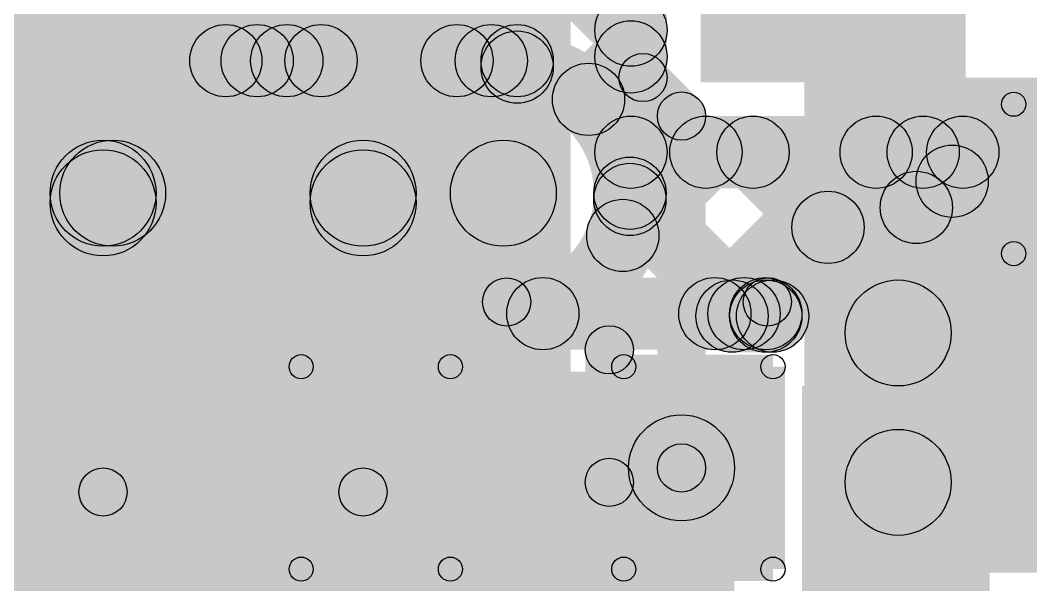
# Model space of a CAD drawing. Header units: millimetres. Extents: x 0 to 210, y 0 to 213.
# Drawn here: x 1.6006 to 1.8106, y 0.3958 to 0.5129 of the extents above; entities that cross this region are included whole.
import ezdxf

# ---------------------------------------------------------------- set-up
doc = ezdxf.new("R2010")
doc.units = ezdxf.units.MM
doc.header["$MEASUREMENT"] = 0
for name, color, linetype in [('BottomLayer', 5, 'Continuous'), ('BottomPaste', 16, 'Continuous'), ('BottomSolder', 6, 'Continuous'), ('TopLayer', 1, 'Continuous'), ('TopOverlay', 2, 'Continuous'), ('TopPaste', 8, 'Continuous'), ('TopSolder', 216, 'Continuous'), ('ViaHoleLayer', 16, 'Continuous')]:
    doc.layers.add(name, color=color, linetype=linetype)

# ---------------------------------------------------------------- blocks, each defined once
blk = doc.blocks.new('CAP_0603_B_67')
at = {"layer": 'BottomLayer'}
for points in [[(-0.045, -0.0175), (-0.045, 0.0175), (-0.015, 0.0175), (-0.015, -0.0175)], [(0.015, -0.0175), (0.015, 0.0175), (0.045, 0.0175), (0.045, -0.0175)]]:
    blk.add_hatch(color=5, dxfattribs=at).paths.add_polyline_path(points)
at = {"layer": 'BottomPaste'}
for points in [[(-0.045, -0.0175), (-0.045, 0.0175), (-0.015, 0.0175), (-0.015, -0.0175)], [(0.015, -0.0175), (0.015, 0.0175), (0.045, 0.0175), (0.045, -0.0175)]]:
    blk.add_hatch(color=16, dxfattribs=at).paths.add_polyline_path(points)
at = {"layer": 'BottomSolder'}
for points in [[(-0.04736, -0.01986), (-0.04736, 0.01986), (-0.01264, 0.01986), (-0.01264, -0.01986)], [(0.01264, -0.01986), (0.01264, 0.01986), (0.04736, 0.01986), (0.04736, -0.01986)]]:
    blk.add_hatch(color=6, dxfattribs=at).paths.add_polyline_path(points)
blk = doc.blocks.new('CAP_0603_B_68')
at = {"layer": 'BottomLayer'}
for points in [[(-0.045, -0.0175), (-0.045, 0.0175), (-0.015, 0.0175), (-0.015, -0.0175)], [(0.015, -0.0175), (0.015, 0.0175), (0.045, 0.0175), (0.045, -0.0175)]]:
    blk.add_hatch(color=5, dxfattribs=at).paths.add_polyline_path(points)
at = {"layer": 'BottomPaste'}
for points in [[(-0.045, -0.0175), (-0.045, 0.0175), (-0.015, 0.0175), (-0.015, -0.0175)], [(0.015, -0.0175), (0.015, 0.0175), (0.045, 0.0175), (0.045, -0.0175)]]:
    blk.add_hatch(color=16, dxfattribs=at).paths.add_polyline_path(points)
at = {"layer": 'BottomSolder'}
for points in [[(-0.04736, -0.01986), (-0.04736, 0.01986), (-0.01264, 0.01986), (-0.01264, -0.01986)], [(0.01264, -0.01986), (0.01264, 0.01986), (0.04736, 0.01986), (0.04736, -0.01986)]]:
    blk.add_hatch(color=6, dxfattribs=at).paths.add_polyline_path(points)
blk = doc.blocks.new('6_TSOP_80')
at = {"layer": 'TopLayer'}
for points in [[(-0.03201, 0.04941), (-0.03201, 0.02941), (-0.05953, 0.02941), (-0.05953, 0.04941)], [(0.05953, 0.04941), (0.05953, 0.02941), (0.03201, 0.02941), (0.03201, 0.04941)], [(-0.03201, 0.01), (-0.03201, -0.01), (-0.05953, -0.01), (-0.05953, 0.01)], [(0.05953, 0.01), (0.05953, -0.01), (0.03201, -0.01), (0.03201, 0.01)], [(-0.03201, -0.02941), (-0.03201, -0.04941), (-0.05953, -0.04941), (-0.05953, -0.02941)], [(0.05953, -0.02941), (0.05953, -0.04941), (0.03201, -0.04941), (0.03201, -0.02941)]]:
    blk.add_hatch(color=1, dxfattribs=at).paths.add_polyline_path(points)
at = {"layer": 'TopOverlay'}
h = blk.add_hatch(color=2, dxfattribs=at)
edge = h.paths.add_edge_path()
edge.add_arc((-0.02854, 0.06398), 0.005, 0, 360)
for points in [[(-0.02854, 0.05898), (-0.02854, 0.06898), (0.02559, 0.06898), (0.02559, 0.05898)], [(-0.02854, -0.06898), (-0.02854, -0.05898), (0.02559, -0.05898), (0.02559, -0.06898)]]:
    blk.add_hatch(color=2, dxfattribs=at).paths.add_polyline_path(points)
h = blk.add_hatch(color=2, dxfattribs=at)
edge = h.paths.add_edge_path()
edge.add_arc((0.02559, 0.06398), 0.005, 0, 360)
h = blk.add_hatch(color=2, dxfattribs=at)
edge = h.paths.add_edge_path()
edge.add_arc((-0.07405, 0.04232), 0.005, 0, 360)
h = blk.add_hatch(color=2, dxfattribs=at)
edge = h.paths.add_edge_path()
edge.add_arc((-0.06965, 0.04232), 0.005, 0, 360)
h = blk.add_hatch(color=2, dxfattribs=at)
edge = h.paths.add_edge_path()
edge.add_arc((-0.02854, -0.06398), 0.005, 0, 360)
h = blk.add_hatch(color=2, dxfattribs=at)
edge = h.paths.add_edge_path()
edge.add_arc((0.02559, -0.06398), 0.005, 0, 360)
at = {"layer": 'TopPaste'}
for points in [[(-0.03201, 0.04941), (-0.03201, 0.02941), (-0.05953, 0.02941), (-0.05953, 0.04941)], [(0.05953, 0.04941), (0.05953, 0.02941), (0.03201, 0.02941), (0.03201, 0.04941)], [(-0.03201, 0.01), (-0.03201, -0.01), (-0.05953, -0.01), (-0.05953, 0.01)], [(0.05953, 0.01), (0.05953, -0.01), (0.03201, -0.01), (0.03201, 0.01)], [(-0.03201, -0.02941), (-0.03201, -0.04941), (-0.05953, -0.04941), (-0.05953, -0.02941)], [(0.05953, -0.02941), (0.05953, -0.04941), (0.03201, -0.04941), (0.03201, -0.02941)]]:
    blk.add_hatch(color=8, dxfattribs=at).paths.add_polyline_path(points)
at = {"layer": 'TopSolder'}
for points in [[(-0.02801, 0.05341), (-0.02801, 0.02541), (-0.06353, 0.02541), (-0.06353, 0.05341)], [(0.06353, 0.05341), (0.06353, 0.02541), (0.02801, 0.02541), (0.02801, 0.05341)], [(-0.02801, 0.014), (-0.02801, -0.014), (-0.06353, -0.014), (-0.06353, 0.014)], [(0.06353, 0.014), (0.06353, -0.014), (0.02801, -0.014), (0.02801, 0.014)], [(-0.02801, -0.02541), (-0.02801, -0.05341), (-0.06353, -0.05341), (-0.06353, -0.02541)], [(0.06353, -0.02541), (0.06353, -0.05341), (0.02801, -0.05341), (0.02801, -0.02541)]]:
    blk.add_hatch(color=216, dxfattribs=at).paths.add_polyline_path(points)
at = {"layer": 'TopOverlay', "const_width": 0.01}
blk.add_lwpolyline([(-0.06965, 0.04232, 1), (-0.07405, 0.04232, 1)], format="xyb", close=True, dxfattribs=at)
at = {"layer": 'TopOverlay'}
for centre in [(-0.02854, 0.06398), (0.02559, 0.06398), (-0.07405, 0.04232), (-0.06965, 0.04232), (-0.02854, -0.06398), (0.02559, -0.06398)]:
    blk.add_circle(centre, 0.005, dxfattribs=at)
blk = doc.blocks.new('CAP_0603_86')
at = {"layer": 'TopLayer'}
for points in [[(-0.015, 0.0175), (-0.015, -0.0175), (-0.045, -0.0175), (-0.045, 0.0175)], [(0.045, 0.0175), (0.045, -0.0175), (0.015, -0.0175), (0.015, 0.0175)]]:
    blk.add_hatch(color=1, dxfattribs=at).paths.add_polyline_path(points)
at = {"layer": 'TopOverlay'}
h = blk.add_hatch(color=2, dxfattribs=at)
edge = h.paths.add_edge_path()
edge.add_arc((-0.049, 0.021), 0.0025, 0, 360)
h = blk.add_hatch(color=2, dxfattribs=at)
edge = h.paths.add_edge_path()
edge.add_arc((-0.049, 0.021), 0.0025, 0, 360)
for points in [[(-0.049, 0.0185), (-0.049, 0.0235), (-0.018, 0.0235), (-0.018, 0.0185)], [(0.018, 0.0185), (0.018, 0.0235), (0.049, 0.0235), (0.049, 0.0185)], [(-0.0465, -0.021), (-0.0515, -0.021), (-0.0515, 0.021), (-0.0465, 0.021)], [(0.0515, -0.021), (0.0465, -0.021), (0.0465, 0.021), (0.0515, 0.021)], [(-0.049, -0.0235), (-0.049, -0.0185), (-0.018, -0.0185), (-0.018, -0.0235)], [(0.018, -0.0235), (0.018, -0.0185), (0.049, -0.0185), (0.049, -0.0235)]]:
    blk.add_hatch(color=2, dxfattribs=at).paths.add_polyline_path(points)
h = blk.add_hatch(color=2, dxfattribs=at)
edge = h.paths.add_edge_path()
edge.add_arc((-0.018, 0.021), 0.0025, 0, 360)
h = blk.add_hatch(color=2, dxfattribs=at)
edge = h.paths.add_edge_path()
edge.add_arc((0.018, 0.021), 0.0025, 0, 360)
h = blk.add_hatch(color=2, dxfattribs=at)
edge = h.paths.add_edge_path()
edge.add_arc((0.049, 0.021), 0.0025, 0, 360)
h = blk.add_hatch(color=2, dxfattribs=at)
edge = h.paths.add_edge_path()
edge.add_arc((0.049, 0.021), 0.0025, 0, 360)
h = blk.add_hatch(color=2, dxfattribs=at)
edge = h.paths.add_edge_path()
edge.add_arc((-0.049, -0.021), 0.0025, 0, 360)
h = blk.add_hatch(color=2, dxfattribs=at)
edge = h.paths.add_edge_path()
edge.add_arc((-0.049, -0.021), 0.0025, 0, 360)
h = blk.add_hatch(color=2, dxfattribs=at)
edge = h.paths.add_edge_path()
edge.add_arc((-0.018, -0.021), 0.0025, 0, 360)
h = blk.add_hatch(color=2, dxfattribs=at)
edge = h.paths.add_edge_path()
edge.add_arc((0.018, -0.021), 0.0025, 0, 360)
h = blk.add_hatch(color=2, dxfattribs=at)
edge = h.paths.add_edge_path()
edge.add_arc((0.049, -0.021), 0.0025, 0, 360)
h = blk.add_hatch(color=2, dxfattribs=at)
edge = h.paths.add_edge_path()
edge.add_arc((0.049, -0.021), 0.0025, 0, 360)
at = {"layer": 'TopPaste'}
for points in [[(-0.015, 0.0175), (-0.015, -0.0175), (-0.045, -0.0175), (-0.045, 0.0175)], [(0.045, 0.0175), (0.045, -0.0175), (0.015, -0.0175), (0.015, 0.0175)]]:
    blk.add_hatch(color=8, dxfattribs=at).paths.add_polyline_path(points)
at = {"layer": 'TopSolder'}
for points in [[(-0.01264, 0.01986), (-0.01264, -0.01986), (-0.04736, -0.01986), (-0.04736, 0.01986)], [(0.04736, 0.01986), (0.04736, -0.01986), (0.01264, -0.01986), (0.01264, 0.01986)]]:
    blk.add_hatch(color=216, dxfattribs=at).paths.add_polyline_path(points)
at = {"layer": 'TopOverlay'}
for centre in [(-0.049, 0.021), (-0.049, 0.021), (-0.018, 0.021), (0.018, 0.021), (0.049, 0.021), (0.049, 0.021), (-0.049, -0.021), (-0.049, -0.021), (-0.018, -0.021), (0.018, -0.021), (0.049, -0.021), (0.049, -0.021)]:
    blk.add_circle(centre, 0.0025, dxfattribs=at)
blk = doc.blocks.new('CAP_0603_B_87')
at = {"layer": 'BottomLayer'}
for points in [[(-0.045, -0.0175), (-0.045, 0.0175), (-0.015, 0.0175), (-0.015, -0.0175)], [(0.015, -0.0175), (0.015, 0.0175), (0.045, 0.0175), (0.045, -0.0175)]]:
    blk.add_hatch(color=5, dxfattribs=at).paths.add_polyline_path(points)
at = {"layer": 'BottomPaste'}
for points in [[(-0.045, -0.0175), (-0.045, 0.0175), (-0.015, 0.0175), (-0.015, -0.0175)], [(0.015, -0.0175), (0.015, 0.0175), (0.045, 0.0175), (0.045, -0.0175)]]:
    blk.add_hatch(color=16, dxfattribs=at).paths.add_polyline_path(points)
at = {"layer": 'BottomSolder'}
for points in [[(-0.04736, -0.01986), (-0.04736, 0.01986), (-0.01264, 0.01986), (-0.01264, -0.01986)], [(0.01264, -0.01986), (0.01264, 0.01986), (0.04736, 0.01986), (0.04736, -0.01986)]]:
    blk.add_hatch(color=6, dxfattribs=at).paths.add_polyline_path(points)
blk = doc.blocks.new('CAP_0603_B_88')
at = {"layer": 'BottomLayer'}
for points in [[(-0.045, -0.0175), (-0.045, 0.0175), (-0.015, 0.0175), (-0.015, -0.0175)], [(0.015, -0.0175), (0.015, 0.0175), (0.045, 0.0175), (0.045, -0.0175)]]:
    blk.add_hatch(color=5, dxfattribs=at).paths.add_polyline_path(points)
at = {"layer": 'BottomPaste'}
for points in [[(-0.045, -0.0175), (-0.045, 0.0175), (-0.015, 0.0175), (-0.015, -0.0175)], [(0.015, -0.0175), (0.015, 0.0175), (0.045, 0.0175), (0.045, -0.0175)]]:
    blk.add_hatch(color=16, dxfattribs=at).paths.add_polyline_path(points)
at = {"layer": 'BottomSolder'}
for points in [[(-0.04736, -0.01986), (-0.04736, 0.01986), (-0.01264, 0.01986), (-0.01264, -0.01986)], [(0.01264, -0.01986), (0.01264, 0.01986), (0.04736, 0.01986), (0.04736, -0.01986)]]:
    blk.add_hatch(color=6, dxfattribs=at).paths.add_polyline_path(points)
blk = doc.blocks.new('CAP_0603_89')
at = {"layer": 'TopLayer'}
for points in [[(-0.015, 0.0175), (-0.015, -0.0175), (-0.045, -0.0175), (-0.045, 0.0175)], [(0.045, 0.0175), (0.045, -0.0175), (0.015, -0.0175), (0.015, 0.0175)]]:
    blk.add_hatch(color=1, dxfattribs=at).paths.add_polyline_path(points)
at = {"layer": 'TopOverlay'}
h = blk.add_hatch(color=2, dxfattribs=at)
edge = h.paths.add_edge_path()
edge.add_arc((-0.049, 0.021), 0.0025, 0, 360)
h = blk.add_hatch(color=2, dxfattribs=at)
edge = h.paths.add_edge_path()
edge.add_arc((-0.049, 0.021), 0.0025, 0, 360)
for points in [[(-0.049, 0.0185), (-0.049, 0.0235), (-0.018, 0.0235), (-0.018, 0.0185)], [(0.018, 0.0185), (0.018, 0.0235), (0.049, 0.0235), (0.049, 0.0185)], [(-0.0515, 0.021), (-0.0465, 0.021), (-0.0465, -0.021), (-0.0515, -0.021)], [(0.0465, 0.021), (0.0515, 0.021), (0.0515, -0.021), (0.0465, -0.021)], [(-0.049, -0.0235), (-0.049, -0.0185), (-0.018, -0.0185), (-0.018, -0.0235)], [(0.018, -0.0235), (0.018, -0.0185), (0.049, -0.0185), (0.049, -0.0235)]]:
    blk.add_hatch(color=2, dxfattribs=at).paths.add_polyline_path(points)
h = blk.add_hatch(color=2, dxfattribs=at)
edge = h.paths.add_edge_path()
edge.add_arc((-0.018, 0.021), 0.0025, 0, 360)
h = blk.add_hatch(color=2, dxfattribs=at)
edge = h.paths.add_edge_path()
edge.add_arc((0.018, 0.021), 0.0025, 0, 360)
h = blk.add_hatch(color=2, dxfattribs=at)
edge = h.paths.add_edge_path()
edge.add_arc((0.049, 0.021), 0.0025, 0, 360)
h = blk.add_hatch(color=2, dxfattribs=at)
edge = h.paths.add_edge_path()
edge.add_arc((0.049, 0.021), 0.0025, 0, 360)
h = blk.add_hatch(color=2, dxfattribs=at)
edge = h.paths.add_edge_path()
edge.add_arc((-0.049, -0.021), 0.0025, 0, 360)
h = blk.add_hatch(color=2, dxfattribs=at)
edge = h.paths.add_edge_path()
edge.add_arc((-0.049, -0.021), 0.0025, 0, 360)
h = blk.add_hatch(color=2, dxfattribs=at)
edge = h.paths.add_edge_path()
edge.add_arc((-0.018, -0.021), 0.0025, 0, 360)
h = blk.add_hatch(color=2, dxfattribs=at)
edge = h.paths.add_edge_path()
edge.add_arc((0.018, -0.021), 0.0025, 0, 360)
h = blk.add_hatch(color=2, dxfattribs=at)
edge = h.paths.add_edge_path()
edge.add_arc((0.049, -0.021), 0.0025, 0, 360)
h = blk.add_hatch(color=2, dxfattribs=at)
edge = h.paths.add_edge_path()
edge.add_arc((0.049, -0.021), 0.0025, 0, 360)
at = {"layer": 'TopPaste'}
for points in [[(-0.015, 0.0175), (-0.015, -0.0175), (-0.045, -0.0175), (-0.045, 0.0175)], [(0.045, 0.0175), (0.045, -0.0175), (0.015, -0.0175), (0.015, 0.0175)]]:
    blk.add_hatch(color=8, dxfattribs=at).paths.add_polyline_path(points)
at = {"layer": 'TopSolder'}
for points in [[(-0.01264, 0.01986), (-0.01264, -0.01986), (-0.04736, -0.01986), (-0.04736, 0.01986)], [(0.04736, 0.01986), (0.04736, -0.01986), (0.01264, -0.01986), (0.01264, 0.01986)]]:
    blk.add_hatch(color=216, dxfattribs=at).paths.add_polyline_path(points)
at = {"layer": 'TopOverlay'}
for centre in [(-0.049, 0.021), (-0.049, 0.021), (-0.018, 0.021), (0.018, 0.021), (0.049, 0.021), (0.049, 0.021), (-0.049, -0.021), (-0.049, -0.021), (-0.018, -0.021), (0.018, -0.021), (0.049, -0.021), (0.049, -0.021)]:
    blk.add_circle(centre, 0.0025, dxfattribs=at)

msp = doc.modelspace()

# ---------------------------------------------------------------- hatches: boundary and pattern name
at = {"layer": 'BottomLayer'}
for points in [[(1.62886, 0.477), (1.60686, 0.477), (1.60686, 1.39286), (1.62886, 1.39286)], [(1.69667, 0.4992), (1.68606, 0.5098), (1.71422, 0.53796), (1.72482, 0.52736)], [(1.70093, 0.52681), (1.71154, 0.53741), (1.7328, 0.51615), (1.7222, 0.50554)], [(1.735, 0.4855), (1.72, 0.4855), (1.72, 0.53669), (1.735, 0.53669)], [(1.66131, 0.4992), (1.6507, 0.5098), (1.67452, 0.53362), (1.68513, 0.52302)], [(1.66937, 0.52302), (1.67997, 0.53362), (1.70379, 0.5098), (1.69319, 0.4992)], [(1.742, 0.5), (1.797, 0.5), (1.797, 0.534), (1.742, 0.534)], [(1.63805, 0.51897), (1.64866, 0.52958), (1.66844, 0.5098), (1.65783, 0.4992)], [(1.65086, 0.5045), (1.63586, 0.5045), (1.63586, 0.52832), (1.65086, 0.52832)], [(1.64336, 0.497), (1.64336, 0.512), (1.64986, 0.512), (1.64986, 0.497)], [(1.64336, 0.497), (1.64336, 0.512), (1.64986, 0.512), (1.64986, 0.497)], [(1.64986, 0.497), (1.64986, 0.512), (1.70386, 0.512), (1.70386, 0.497)], [(1.724, 0.49117), (1.71339, 0.50178), (1.7222, 0.51059), (1.7328, 0.49998)], [(1.7275, 0.478), (1.7275, 0.493), (1.79642, 0.493), (1.79642, 0.478)], [(1.73111, 0.46293), (1.7205, 0.47354), (1.73777, 0.4908), (1.74838, 0.4802)], [(1.75023, 0.4467), (1.73962, 0.4573), (1.77312, 0.4908), (1.78373, 0.4802)], [(1.74754, 0.4802), (1.75815, 0.4908), (1.77374, 0.47521), (1.76313, 0.46461)], [(1.7829, 0.4802), (1.7935, 0.4908), (1.79952, 0.48479), (1.78891, 0.47418)], [(1.61986, 0.466), (1.61986, 0.488), (1.67186, 0.488), (1.67186, 0.466)], [(1.67186, 0.466), (1.67186, 0.488), (1.701, 0.488), (1.701, 0.466)], [(1.72198, 0.47041), (1.73258, 0.48101), (1.75629, 0.4573), (1.74569, 0.4467)], [(1.62886, 0.475), (1.60686, 0.475), (1.60686, 0.477), (1.62886, 0.477)], [(1.68286, 0.475), (1.66086, 0.475), (1.66086, 0.477), (1.68286, 0.477)], [(1.7092, 0.4445), (1.7092, 0.4595), (1.7555, 0.4595), (1.7555, 0.4445)], [(1.7485, 0.444), (1.7485, 0.459), (1.7555, 0.459), (1.7555, 0.444)], [(1.794, 0.417), (1.772, 0.417), (1.772, 0.448), (1.794, 0.448)], [(1.728, 0.417), (1.718, 0.417), (1.718, 0.4445), (1.728, 0.4445)], [(1.513, 0.38583), (1.69, 0.38583), (1.69, 0.44), (1.513, 0.44)], [(1.614, 0.38583), (1.746, 0.38583), (1.746, 0.44), (1.614, 0.44)], [(1.763, 0.334), (1.802, 0.334), (1.802, 0.437), (1.763, 0.437)], [(1.59036, 0.41), (1.59036, 0.42), (1.61786, 0.42), (1.61786, 0.41)], [(1.794, 0.364), (1.772, 0.364), (1.772, 0.417), (1.794, 0.417)], [(1.62286, 0.39), (1.61286, 0.39), (1.61286, 0.415), (1.62286, 0.415)], [(1.67686, 0.39), (1.66686, 0.39), (1.66686, 0.415), (1.67686, 0.415)]]:
    msp.add_hatch(color=5, dxfattribs=at).paths.add_polyline_path(points)
h = msp.add_hatch(color=5, dxfattribs=at)
edge = h.paths.add_edge_path()
edge.add_arc((1.754, 0.518), 0.01181, 0, 360)
h = msp.add_hatch(color=5, dxfattribs=at)
edge = h.paths.add_edge_path()
edge.add_arc((1.7275, 0.51085), 0.0075, 0, 360)
h = msp.add_hatch(color=5, dxfattribs=at)
edge = h.paths.add_edge_path()
edge.add_arc((1.7275, 0.50528), 0.0075, 0, 360)
h = msp.add_hatch(color=5, dxfattribs=at)
edge = h.paths.add_edge_path()
edge.add_arc((1.64336, 0.5045), 0.0075, 0, 360)
h = msp.add_hatch(color=5, dxfattribs=at)
edge = h.paths.add_edge_path()
edge.add_arc((1.64336, 0.5045), 0.0075, 0, 360)
h = msp.add_hatch(color=5, dxfattribs=at)
edge = h.paths.add_edge_path()
edge.add_arc((1.64336, 0.5045), 0.0075, 0, 360)
h = msp.add_hatch(color=5, dxfattribs=at)
edge = h.paths.add_edge_path()
edge.add_arc((1.64986, 0.5045), 0.0075, 0, 360)
h = msp.add_hatch(color=5, dxfattribs=at)
edge = h.paths.add_edge_path()
edge.add_arc((1.64986, 0.5045), 0.0075, 0, 360)
h = msp.add_hatch(color=5, dxfattribs=at)
edge = h.paths.add_edge_path()
edge.add_arc((1.64986, 0.5045), 0.0075, 0, 360)
h = msp.add_hatch(color=5, dxfattribs=at)
edge = h.paths.add_edge_path()
edge.add_arc((1.65601, 0.5045), 0.0075, 0, 360)
h = msp.add_hatch(color=5, dxfattribs=at)
edge = h.paths.add_edge_path()
edge.add_arc((1.66313, 0.5045), 0.0075, 0, 360)
h = msp.add_hatch(color=5, dxfattribs=at)
edge = h.paths.add_edge_path()
edge.add_arc((1.69136, 0.5045), 0.0075, 0, 360)
h = msp.add_hatch(color=5, dxfattribs=at)
edge = h.paths.add_edge_path()
edge.add_arc((1.69849, 0.5045), 0.0075, 0, 360)
h = msp.add_hatch(color=5, dxfattribs=at)
edge = h.paths.add_edge_path()
edge.add_arc((1.70386, 0.5045), 0.0075, 0, 360)
h = msp.add_hatch(color=5, dxfattribs=at)
edge = h.paths.add_edge_path()
edge.add_arc((1.70386, 0.50316), 0.0075, 0, 360)
h = msp.add_hatch(color=5, dxfattribs=at)
edge = h.paths.add_edge_path()
edge.add_arc((1.71869, 0.49647), 0.0075, 0, 360)
h = msp.add_hatch(color=5, dxfattribs=at)
edge = h.paths.add_edge_path()
edge.add_arc((1.7275, 0.4855), 0.0075, 0, 360)
h = msp.add_hatch(color=5, dxfattribs=at)
edge = h.paths.add_edge_path()
edge.add_arc((1.7275, 0.4855), 0.0075, 0, 360)
h = msp.add_hatch(color=5, dxfattribs=at)
edge = h.paths.add_edge_path()
edge.add_arc((1.74307, 0.4855), 0.0075, 0, 360)
h = msp.add_hatch(color=5, dxfattribs=at)
edge = h.paths.add_edge_path()
edge.add_arc((1.75285, 0.4855), 0.0075, 0, 360)
h = msp.add_hatch(color=5, dxfattribs=at)
edge = h.paths.add_edge_path()
edge.add_arc((1.77843, 0.4855), 0.0075, 0, 360)
h = msp.add_hatch(color=5, dxfattribs=at)
edge = h.paths.add_edge_path()
edge.add_arc((1.7882, 0.4855), 0.0075, 0, 360)
h = msp.add_hatch(color=5, dxfattribs=at)
edge = h.paths.add_edge_path()
edge.add_arc((1.79642, 0.4855), 0.0075, 0, 360)
h = msp.add_hatch(color=5, dxfattribs=at)
edge = h.paths.add_edge_path()
edge.add_arc((1.79642, 0.4855), 0.0075, 0, 360)
h = msp.add_hatch(color=5, dxfattribs=at)
edge = h.paths.add_edge_path()
edge.add_arc((1.61786, 0.477), 0.011, 0, 360)
h = msp.add_hatch(color=5, dxfattribs=at)
edge = h.paths.add_edge_path()
edge.add_arc((1.61786, 0.477), 0.011, 0, 360)
h = msp.add_hatch(color=5, dxfattribs=at)
edge = h.paths.add_edge_path()
edge.add_arc((1.61986, 0.477), 0.011, 0, 360)
h = msp.add_hatch(color=5, dxfattribs=at)
edge = h.paths.add_edge_path()
edge.add_arc((1.61986, 0.477), 0.011, 0, 360)
h = msp.add_hatch(color=5, dxfattribs=at)
edge = h.paths.add_edge_path()
edge.add_arc((1.67186, 0.477), 0.011, 0, 360)
h = msp.add_hatch(color=5, dxfattribs=at)
edge = h.paths.add_edge_path()
edge.add_arc((1.67186, 0.477), 0.011, 0, 360)
h = msp.add_hatch(color=5, dxfattribs=at)
edge = h.paths.add_edge_path()
edge.add_arc((1.67186, 0.477), 0.011, 0, 360)
h = msp.add_hatch(color=5, dxfattribs=at)
edge = h.paths.add_edge_path()
edge.add_arc((1.701, 0.477), 0.01181, 0, 360)
h = msp.add_hatch(color=5, dxfattribs=at)
edge = h.paths.add_edge_path()
edge.add_arc((1.701, 0.477), 0.011, 0, 360)
h = msp.add_hatch(color=5, dxfattribs=at)
edge = h.paths.add_edge_path()
edge.add_arc((1.79422, 0.47949), 0.0075, 0, 360)
h = msp.add_hatch(color=5, dxfattribs=at)
edge = h.paths.add_edge_path()
edge.add_arc((1.61786, 0.475), 0.011, 0, 360)
h = msp.add_hatch(color=5, dxfattribs=at)
edge = h.paths.add_edge_path()
edge.add_arc((1.61786, 0.475), 0.011, 0, 360)
h = msp.add_hatch(color=5, dxfattribs=at)
edge = h.paths.add_edge_path()
edge.add_arc((1.67186, 0.475), 0.011, 0, 360)
h = msp.add_hatch(color=5, dxfattribs=at)
edge = h.paths.add_edge_path()
edge.add_arc((1.72728, 0.47571), 0.0075, 0, 360)
h = msp.add_hatch(color=5, dxfattribs=at)
edge = h.paths.add_edge_path()
edge.add_arc((1.72731, 0.477), 0.0075, 0, 360)
h = msp.add_hatch(color=5, dxfattribs=at)
edge = h.paths.add_edge_path()
edge.add_arc((1.72731, 0.477), 0.0075, 0, 360)
h = msp.add_hatch(color=5, dxfattribs=at)
edge = h.paths.add_edge_path()
edge.add_arc((1.78678, 0.47404), 0.0075, 0, 360)
h = msp.add_hatch(color=5, dxfattribs=at)
edge = h.paths.add_edge_path()
edge.add_arc((1.78678, 0.47404), 0.0075, 0, 360)
h = msp.add_hatch(color=5, dxfattribs=at)
edge = h.paths.add_edge_path()
edge.add_arc((1.76843, 0.46991), 0.0075, 0, 360)
h = msp.add_hatch(color=5, dxfattribs=at)
edge = h.paths.add_edge_path()
edge.add_arc((1.72581, 0.46824), 0.0075, 0, 360)
h = msp.add_hatch(color=5, dxfattribs=at)
edge = h.paths.add_edge_path()
edge.add_arc((1.783, 0.448), 0.01181, 0, 360)
h = msp.add_hatch(color=5, dxfattribs=at)
edge = h.paths.add_edge_path()
edge.add_arc((1.7092, 0.452), 0.0075, 0, 360)
h = msp.add_hatch(color=5, dxfattribs=at)
edge = h.paths.add_edge_path()
edge.add_arc((1.7092, 0.452), 0.0075, 0, 360)
h = msp.add_hatch(color=5, dxfattribs=at)
edge = h.paths.add_edge_path()
edge.add_arc((1.74493, 0.452), 0.0075, 0, 360)
h = msp.add_hatch(color=5, dxfattribs=at)
edge = h.paths.add_edge_path()
edge.add_arc((1.7485, 0.4515), 0.0075, 0, 360)
h = msp.add_hatch(color=5, dxfattribs=at)
edge = h.paths.add_edge_path()
edge.add_arc((1.75099, 0.452), 0.0075, 0, 360)
h = msp.add_hatch(color=5, dxfattribs=at)
edge = h.paths.add_edge_path()
edge.add_arc((1.7555, 0.452), 0.0075, 0, 360)
h = msp.add_hatch(color=5, dxfattribs=at)
edge = h.paths.add_edge_path()
edge.add_arc((1.7555, 0.4515), 0.0075, 0, 360)
h = msp.add_hatch(color=5, dxfattribs=at)
edge = h.paths.add_edge_path()
edge.add_arc((1.75692, 0.4515), 0.0075, 0, 360)
h = msp.add_hatch(color=5, dxfattribs=at)
edge = h.paths.add_edge_path()
edge.add_arc((1.783, 0.448), 0.011, 0, 360)
h = msp.add_hatch(color=5, dxfattribs=at)
edge = h.paths.add_edge_path()
edge.add_arc((1.783, 0.448), 0.011, 0, 360)
h = msp.add_hatch(color=5, dxfattribs=at)
edge = h.paths.add_edge_path()
edge.add_arc((1.783, 0.448), 0.011, 0, 360)
h = msp.add_hatch(color=5, dxfattribs=at)
edge = h.paths.add_edge_path()
edge.add_arc((1.783, 0.448), 0.011, 0, 360)
h = msp.add_hatch(color=5, dxfattribs=at)
edge = h.paths.add_edge_path()
edge.add_arc((1.723, 0.4445), 0.005, 0, 360)
h = msp.add_hatch(color=5, dxfattribs=at)
edge = h.paths.add_edge_path()
edge.add_arc((1.783, 0.417), 0.011, 0, 360)
h = msp.add_hatch(color=5, dxfattribs=at)
edge = h.paths.add_edge_path()
edge.add_arc((1.783, 0.417), 0.011, 0, 360)
h = msp.add_hatch(color=5, dxfattribs=at)
edge = h.paths.add_edge_path()
edge.add_arc((1.723, 0.417), 0.005, 0, 360)
h = msp.add_hatch(color=5, dxfattribs=at)
edge = h.paths.add_edge_path()
edge.add_arc((1.61786, 0.415), 0.005, 0, 360)
h = msp.add_hatch(color=5, dxfattribs=at)
edge = h.paths.add_edge_path()
edge.add_arc((1.61786, 0.415), 0.005, 0, 360)
h = msp.add_hatch(color=5, dxfattribs=at)
edge = h.paths.add_edge_path()
edge.add_arc((1.67186, 0.415), 0.005, 0, 360)
at = {"layer": 'TopLayer'}
for points in [[(1.735, 0.501), (1.725, 0.501), (1.725, 0.53383), (1.735, 0.53383)], [(1.584, 0.402), (1.715, 0.402), (1.715, 0.533), (1.584, 0.533)], [(1.72646, 0.49746), (1.73354, 0.50454), (1.74154, 0.49654), (1.73446, 0.48946)], [(1.76354, 0.39829), (1.93119, 0.39829), (1.93119, 0.501), (1.76354, 0.501)], [(1.743, 0.42), (1.733, 0.42), (1.733, 0.493), (1.743, 0.493)], [(1.749, 0.37194), (1.727, 0.37194), (1.727, 0.42), (1.749, 0.42)]]:
    msp.add_hatch(color=1, dxfattribs=at).paths.add_polyline_path(points)
h = msp.add_hatch(color=1, dxfattribs=at)
edge = h.paths.add_edge_path()
edge.add_arc((1.754, 0.518), 0.01181, 0, 360)
h = msp.add_hatch(color=1, dxfattribs=at)
edge = h.paths.add_edge_path()
edge.add_arc((1.73, 0.501), 0.005, 0, 360)
h = msp.add_hatch(color=1, dxfattribs=at)
edge = h.paths.add_edge_path()
edge.add_arc((1.73, 0.501), 0.005, 0, 360)
h = msp.add_hatch(color=1, dxfattribs=at)
edge = h.paths.add_edge_path()
edge.add_arc((1.738, 0.493), 0.005, 0, 360)
h = msp.add_hatch(color=1, dxfattribs=at)
edge = h.paths.add_edge_path()
edge.add_arc((1.738, 0.493), 0.005, 0, 360)
h = msp.add_hatch(color=1, dxfattribs=at)
edge = h.paths.add_edge_path()
edge.add_arc((1.701, 0.477), 0.01181, 0, 360)
h = msp.add_hatch(color=1, dxfattribs=at)
edge = h.paths.add_edge_path()
edge.add_arc((1.783, 0.448), 0.01181, 0, 360)
h = msp.add_hatch(color=1, dxfattribs=at)
edge = h.paths.add_edge_path()
edge.add_arc((1.738, 0.42), 0.011, 0, 360)
h = msp.add_hatch(color=1, dxfattribs=at)
edge = h.paths.add_edge_path()
edge.add_arc((1.738, 0.42), 0.005, 0, 360)
at = {"layer": 'ViaHoleLayer'}
h = msp.add_hatch(color=16, dxfattribs=at)
edge = h.paths.add_edge_path()
edge.add_arc((1.754, 0.518), 0.00591, 0, 360)
h = msp.add_hatch(color=16, dxfattribs=at)
edge = h.paths.add_edge_path()
edge.add_arc((1.701, 0.477), 0.00591, 0, 360)
h = msp.add_hatch(color=16, dxfattribs=at)
edge = h.paths.add_edge_path()
edge.add_arc((1.783, 0.448), 0.00591, 0, 360)

# ---------------------------------------------------------------- linework, layer by layer
at = {"layer": 'BottomLayer'}
for points, const_width in [([(1.70386, 0.50316, -0.382686), (1.72731, 0.477)], 0.015), ([(1.822, 0.487, -0.414214), (1.783, 0.448)], 0.022), ([(1.79642, 0.4855, -0.302776), (1.78678, 0.47404)], 0.015), ([(1.61786, 0.475, -0.414214), (1.61986, 0.477)], 0.022), ([(1.72731, 0.477, -0.324133), (1.7092, 0.452)], 0.015), ([(1.75692, 0.4515, -0.417314), (1.78678, 0.47404)], 0.015)]:
    msp.add_lwpolyline(points, format="xyb", dxfattribs=dict(at, const_width=const_width))
for centre, radius in [((1.7275, 0.51085), 0.0075), ((1.7275, 0.50528), 0.0075), ((1.64336, 0.5045), 0.0075), ((1.64336, 0.5045), 0.0075), ((1.64336, 0.5045), 0.0075), ((1.64986, 0.5045), 0.0075), ((1.64986, 0.5045), 0.0075), ((1.64986, 0.5045), 0.0075), ((1.65601, 0.5045), 0.0075), ((1.66313, 0.5045), 0.0075), ((1.69136, 0.5045), 0.0075), ((1.69849, 0.5045), 0.0075), ((1.70386, 0.5045), 0.0075), ((1.70386, 0.50316), 0.0075), ((1.71869, 0.49647), 0.0075), ((1.7275, 0.4855), 0.0075), ((1.7275, 0.4855), 0.0075), ((1.74307, 0.4855), 0.0075), ((1.75285, 0.4855), 0.0075), ((1.77843, 0.4855), 0.0075), ((1.7882, 0.4855), 0.0075), ((1.79642, 0.4855), 0.0075), ((1.79642, 0.4855), 0.0075), ((1.61786, 0.477), 0.011), ((1.61786, 0.477), 0.011), ((1.61986, 0.477), 0.011), ((1.61986, 0.477), 0.011), ((1.67186, 0.477), 0.011), ((1.67186, 0.477), 0.011), ((1.67186, 0.477), 0.011), ((1.701, 0.477), 0.011), ((1.79422, 0.47949), 0.0075), ((1.61786, 0.475), 0.011), ((1.61786, 0.475), 0.011), ((1.67186, 0.475), 0.011), ((1.72728, 0.47571), 0.0075), ((1.72731, 0.477), 0.0075), ((1.72731, 0.477), 0.0075), ((1.78678, 0.47404), 0.0075), ((1.78678, 0.47404), 0.0075), ((1.76843, 0.46991), 0.0075), ((1.72581, 0.46824), 0.0075), ((1.7092, 0.452), 0.0075), ((1.7092, 0.452), 0.0075), ((1.74493, 0.452), 0.0075), ((1.7485, 0.4515), 0.0075), ((1.75099, 0.452), 0.0075), ((1.7555, 0.452), 0.0075), ((1.7555, 0.4515), 0.0075), ((1.75692, 0.4515), 0.0075), ((1.783, 0.448), 0.011), ((1.783, 0.448), 0.011), ((1.783, 0.448), 0.011), ((1.783, 0.448), 0.011), ((1.723, 0.4445), 0.005), ((1.783, 0.417), 0.011), ((1.783, 0.417), 0.011), ((1.723, 0.417), 0.005), ((1.61786, 0.415), 0.005), ((1.61786, 0.415), 0.005), ((1.67186, 0.415), 0.005)]:
    msp.add_circle(centre, radius, dxfattribs=at)
at = {"layer": 'TopLayer'}
for centre, radius in [((1.73, 0.501), 0.005), ((1.73, 0.501), 0.005), ((1.738, 0.493), 0.005), ((1.738, 0.493), 0.005), ((1.738, 0.42), 0.011), ((1.738, 0.42), 0.005)]:
    msp.add_circle(centre, radius, dxfattribs=at)

# ---------------------------------------------------------------- block references
for name, p, rotation in [('CAP_0603_B_67', (1.777, 0.548), 90), ('CAP_0603_89', (1.828, 0.51346), 90), ('CAP_0603_B_88', (1.61786, 0.445), 270), ('CAP_0603_B_87', (1.67186, 0.445), 270), ('CAP_0603_86', (1.708, 0.42), 360), ('CAP_0603_B_68', (1.753, 0.417), 180)]:
    msp.add_blockref(name, p, dxfattribs=dict(rotation=rotation))
msp.add_blockref('6_TSOP_80', (1.73023, 0.51841))

doc.saveas('drawing.dxf')
